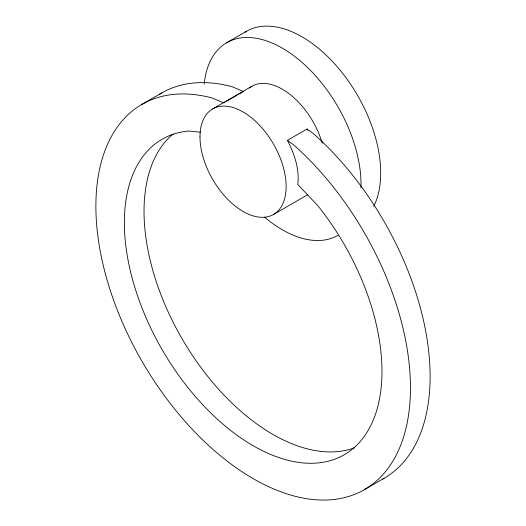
<?xml version="1.0" encoding="UTF-8"?>
<svg xmlns="http://www.w3.org/2000/svg" width="526" height="526" viewBox="0 0 526 526"><rect width="100%" height="100%" fill="white"/><g stroke="black" fill="none" stroke-linecap="round" stroke-linejoin="round"><path stroke-width="0.79" d="M226.772 42.678L246.438 31.33M141.948 104.365L161.607 93.01M212.603 108.941L251.921 86.238M225.181 102.07L223.774 102.879L212.458 98.066A222.439 128.429 60 0 0 124.327 326.791A222.439 128.429 60 0 0 382.014 475.57A222.439 128.429 60 0 0 293.876 145.071L287.413 140.357L307.079 129.008L313.542 133.722A222.439 128.429 60 0 1 425.008 327.586A222.439 128.429 60 0 1 382.672 479.068M226.588 101.255L237.114 95.173M238.521 94.364L243.439 91.531L232.124 86.718A222.439 128.429 60 0 0 159.569 94.233M273.527 214.463L307.934 194.6M364.393 489.647L384.052 478.292M200.715 132.21L188.768 131.027A182.147 105.161 60 0 0 154.506 335.641A182.147 105.161 60 0 0 351.835 449.566A182.147 105.161 60 0 0 317.566 205.383L297.815 184.534C299.642 169.214 294.415 153.816 287.413 140.357M307.079 129.008L307.776 130.461M354.366 447.856A182.147 105.161 60 0 1 181.759 338.238A182.147 105.161 60 0 1 173.126 133.939M245.077 32.152A111.223 64.211 60 0 1 346.003 77.73A111.223 64.211 60 0 1 373.677 206.494M337.994 235.319A111.223 64.211 60 0 1 264.591 217.179M204.187 84.193A111.223 64.211 60 0 1 288.084 51.719A111.223 64.211 60 0 1 360.974 187.867M249.39 87.967A60.924 35.176 60 0 1 322.3 143.328M199.985 136.832A60.924 35.176 60 0 0 264.604 217.218A60.924 35.176 60 0 0 264.604 131.059A60.924 35.176 60 0 0 199.985 136.832"/></g></svg>
